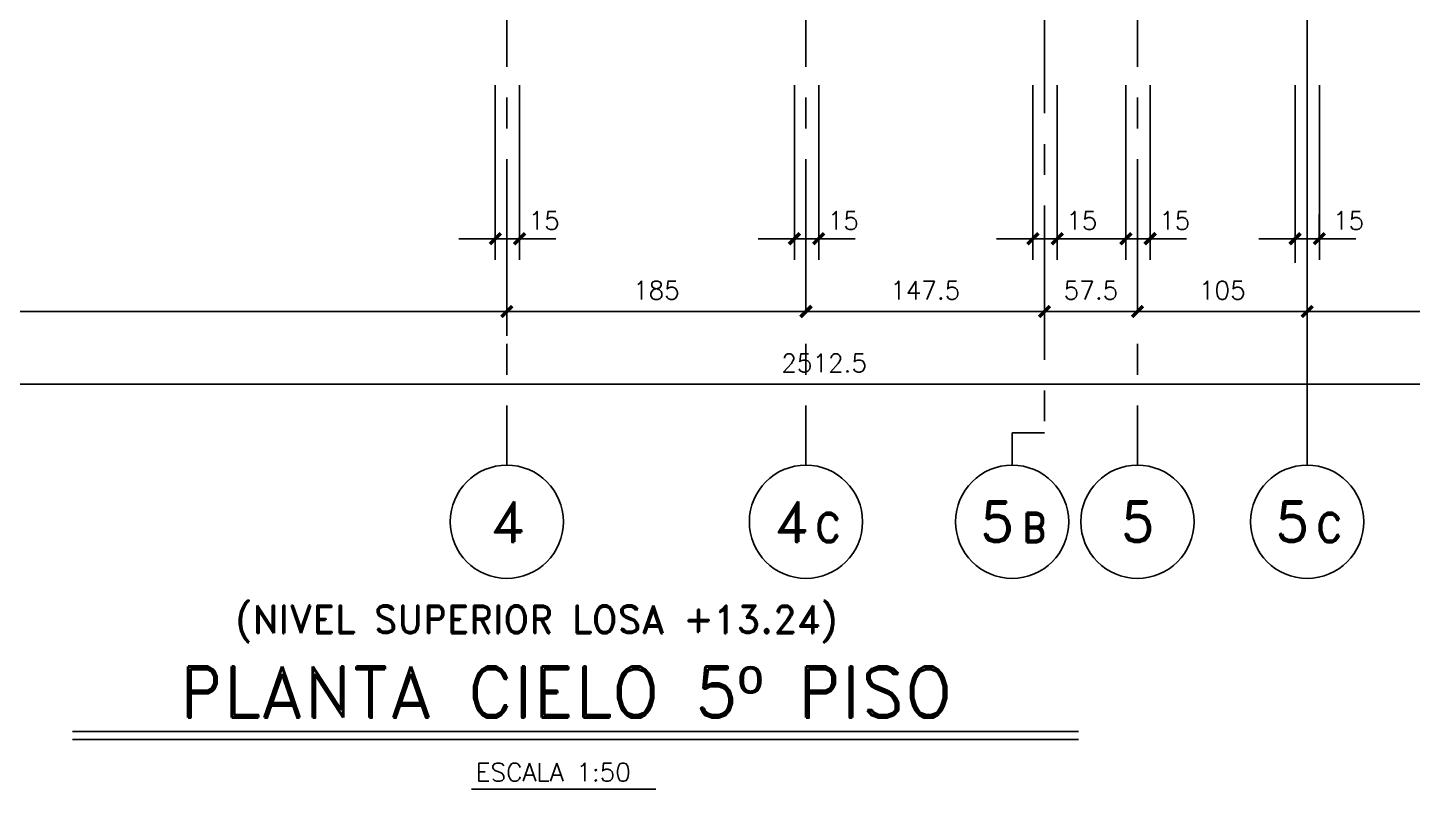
# Model space of a CAD drawing. Header units: millimetres. Extents: x -656330 to -652130, y 68248 to 71298.
# Drawn here: x -655173 to -654317, y 68248 to 68719 of the extents above; entities that cross this region are included whole.
import ezdxf
from ezdxf.enums import TextEntityAlignment as Align

# ---------------------------------------------------------------- set-up
doc = ezdxf.new("R2010")
doc.units = ezdxf.units.MM
doc.header["$LTSCALE"] = 30
doc.linetypes.add('CENTER', pattern=[50.8, 31.75, -6.35, 6.35, -6.35])
for name, color, linetype in [('A-LINEA 015', 6, 'Continuous'), ('COTAS', 5, 'Continuous'), ('Cotas2', 1, 'Continuous'), ('EJES', 1, 'CENTER'), ('MALLA', 1, 'Continuous'), ('textos2', 2, 'Continuous')]:
    doc.layers.add(name, color=color, linetype=linetype)
doc.styles.add('ROMAND', font='romand')
doc.styles.add('ROMANS', font='romans')
doc.styles.add('SIETE50', font='ROMAND.SHX', dxfattribs={"height": 31.5})
doc.dimstyles.new('ING-50', dxfattribs={"dimscale": 5, "dimtxt": 2.25, "dimasz": 2.25, "dimexe": 3, "dimexo": 0, "dimgap": 1.5, "dimtad": 1, "dimdec": 1, "dimzin": 12, "dimdsep": 46, "dimtxsty": 'ROMANS', "dimblk1": 'TICK1', "dimblk2": 'TICK1', "dimsah": 1, "dimcen": 0.09, "dimclrd": 2, "dimclre": 1, "dimclrt": 3, "dimadec": 1, "dimazin": 3, "dimtfac": 1, "dimtdec": 1, "dimtix": 1, "dimtmove": 2, "dimatfit": 3, "dimfxl": 3, "dimtolj": 1, "dimtzin": 12, "dimarcsym": 0})

# ---------------------------------------------------------------- blocks, each defined once
blk = doc.blocks.new('EJE-1')
at = {"color": 3, "linetype": 'Continuous'}
blk.add_circle((0, 0), 35, dxfattribs=at)
at = {"color": 5, "linetype": 'Continuous', "style": 'ROMAND'}
blk.add_attdef('0', text='', height=25, dxfattribs=at).set_placement((0.23, 0), align=Align.MIDDLE)
blk = doc.blocks.new('eje-3')
at = {"color": 3, "linetype": 'Continuous'}
blk.add_circle((0, 0), 35, dxfattribs=at)
at = {"color": 5, "linetype": 'Continuous', "style": 'ROMAND'}
for height, p in [(25, (-9.19, 0)), (18, (13.69, -3.58))]:
    blk.add_attdef('0', text='', height=height, dxfattribs=at).set_placement(p, align=Align.MIDDLE)
blk = doc.blocks.new('TICK1')
at = {"color": 2}
for points in [[(0, 0), (-1, 0)], [(0, 0), (1, 0)]]:
    blk.add_lwpolyline(points, dxfattribs=at)
at = {"color": 2, "const_width": 0.2}
blk.add_lwpolyline([(-0.3, -0.3), (0.3, 0.3)], dxfattribs=at)
blk = doc.blocks.new('*D32')
at = {"layer": 'COTAS', "color": 1, "lineweight": -2}
for p, q in [((-654884.27, 68588.25), (-654884.27, 68603.25)), ((-654869.27, 68588.25), (-654869.27, 68603.25))]:
    blk.add_line(p, q, dxfattribs=at)
at = {"layer": 'COTAS', "color": 2, "lineweight": -2}
for p, q in [((-654895.52, 68588.25), (-654906.77, 68588.25)), ((-654884.27, 68588.25), (-654869.27, 68588.25)), ((-654858.02, 68588.25), (-654846.77, 68588.25))]:
    blk.add_line(p, q, dxfattribs=at)
at = {"layer": 'Defpoints', "color": 0}
for p in [(-654884.27, 68588.25), (-654869.27, 68588.25), (-654869.27, 68588.25)]:
    blk.add_point(p, dxfattribs=at)
at = {"layer": 'COTAS', "color": 2, "lineweight": -2, "xscale": 11.25, "yscale": 11.25, "zscale": 11.25}
blk.add_blockref('TICK1', (-654884.27, 68588.25), dxfattribs=at)
at = {"layer": 'COTAS', "color": 2, "lineweight": -2, "xscale": 11.25, "yscale": 11.25, "zscale": 11.25, "rotation": 180}
blk.add_blockref('TICK1', (-654869.27, 68588.25), dxfattribs=at)
at = {"layer": 'COTAS', "color": 3, "insert": (-654854.07, 68599.51), "char_height": 11.25, "attachment_point": 5, "style": 'ROMANS'}
blk.add_mtext('\\A1;15', dxfattribs=at)
blk = doc.blocks.new('*D35')
at = {"layer": 'COTAS', "color": 1, "lineweight": -2}
for p, q in [((-654544.65, 68543.25), (-654544.65, 68558.25)), ((-654487.15, 68543.25), (-654487.15, 68558.25))]:
    blk.add_line(p, q, dxfattribs=at)
at = {"layer": 'COTAS', "color": 2, "lineweight": -2}
blk.add_line((-654533.4, 68543.25), (-654498.4, 68543.25), dxfattribs=at)
at = {"layer": 'Defpoints', "color": 0}
for p in [(-654544.65, 68543.25), (-654487.15, 68543.25), (-654487.15, 68543.25)]:
    blk.add_point(p, dxfattribs=at)
at = {"layer": 'COTAS', "color": 2, "lineweight": -2, "xscale": 11.25, "yscale": 11.25, "zscale": 11.25, "rotation": 180}
blk.add_blockref('TICK1', (-654544.65, 68543.25), dxfattribs=at)
at = {"layer": 'COTAS', "color": 2, "lineweight": -2, "xscale": 11.25, "yscale": 11.25, "zscale": 11.25}
blk.add_blockref('TICK1', (-654487.15, 68543.25), dxfattribs=at)
at = {"layer": 'COTAS', "color": 3, "insert": (-654515.9, 68556.38), "char_height": 11.25, "attachment_point": 5, "style": 'ROMANS'}
blk.add_mtext('\\A1;57.5', dxfattribs=at)
blk = doc.blocks.new('*D37')
at = {"layer": 'COTAS', "color": 1, "lineweight": -2}
for p, q in [((-655937.15, 68498.25), (-655937.15, 68513.25)), ((-653424.65, 68498.25), (-653424.65, 68513.25))]:
    blk.add_line(p, q, dxfattribs=at)
at = {"layer": 'COTAS', "color": 2, "lineweight": -2}
blk.add_line((-655925.9, 68498.25), (-653435.9, 68498.25), dxfattribs=at)
at = {"layer": 'Defpoints', "color": 0}
for p in [(-655937.15, 68498.25), (-653424.65, 68498.25), (-653424.65, 68498.25)]:
    blk.add_point(p, dxfattribs=at)
at = {"layer": 'COTAS', "color": 2, "lineweight": -2, "xscale": 11.25, "yscale": 11.25, "zscale": 11.25, "rotation": 180}
blk.add_blockref('TICK1', (-655937.15, 68498.25), dxfattribs=at)
at = {"layer": 'COTAS', "color": 2, "lineweight": -2, "xscale": 11.25, "yscale": 11.25, "zscale": 11.25}
blk.add_blockref('TICK1', (-653424.65, 68498.25), dxfattribs=at)
at = {"layer": 'COTAS', "color": 3, "insert": (-654680.9, 68511.38), "char_height": 11.25, "attachment_point": 5, "style": 'ROMANS'}
blk.add_mtext('\\A1;2512.5', dxfattribs=at)
blk = doc.blocks.new('*D60')
at = {"layer": 'COTAS', "color": 1, "lineweight": -2}
for p, q in [((-654699.27, 68588.25), (-654699.27, 68603.25)), ((-654684.27, 68588.25), (-654684.27, 68603.25))]:
    blk.add_line(p, q, dxfattribs=at)
at = {"layer": 'COTAS', "color": 2, "lineweight": -2}
for p, q in [((-654710.52, 68588.25), (-654721.77, 68588.25)), ((-654699.27, 68588.25), (-654684.27, 68588.25)), ((-654673.02, 68588.25), (-654661.77, 68588.25))]:
    blk.add_line(p, q, dxfattribs=at)
at = {"layer": 'Defpoints', "color": 0}
for p in [(-654699.27, 68588.25), (-654684.27, 68588.25), (-654684.27, 68588.25)]:
    blk.add_point(p, dxfattribs=at)
at = {"layer": 'COTAS', "color": 2, "lineweight": -2, "xscale": 11.25, "yscale": 11.25, "zscale": 11.25}
blk.add_blockref('TICK1', (-654699.27, 68588.25), dxfattribs=at)
at = {"layer": 'COTAS', "color": 2, "lineweight": -2, "xscale": 11.25, "yscale": 11.25, "zscale": 11.25, "rotation": 180}
blk.add_blockref('TICK1', (-654684.27, 68588.25), dxfattribs=at)
at = {"layer": 'COTAS', "color": 3, "insert": (-654669.07, 68599.51), "char_height": 11.25, "attachment_point": 5, "style": 'ROMANS'}
blk.add_mtext('\\A1;15', dxfattribs=at)
blk = doc.blocks.new('*D61')
at = {"layer": 'COTAS', "color": 1, "lineweight": -2}
for p, q in [((-654877.15, 68543.25), (-654877.15, 68558.25)), ((-654692.15, 68543.25), (-654692.15, 68558.25))]:
    blk.add_line(p, q, dxfattribs=at)
at = {"layer": 'COTAS', "color": 2, "lineweight": -2}
blk.add_line((-654703.4, 68543.25), (-654865.9, 68543.25), dxfattribs=at)
at = {"layer": 'Defpoints', "color": 0}
for p in [(-654877.15, 68543.25), (-654877.15, 68543.25), (-654692.15, 68543.25)]:
    blk.add_point(p, dxfattribs=at)
at = {"layer": 'COTAS', "color": 2, "lineweight": -2, "xscale": 11.25, "yscale": 11.25, "zscale": 11.25, "rotation": 180}
blk.add_blockref('TICK1', (-654877.15, 68543.25), dxfattribs=at)
at = {"layer": 'COTAS', "color": 2, "lineweight": -2, "xscale": 11.25, "yscale": 11.25, "zscale": 11.25}
blk.add_blockref('TICK1', (-654692.15, 68543.25), dxfattribs=at)
at = {"layer": 'COTAS', "color": 3, "insert": (-654784.65, 68556.38), "char_height": 11.25, "attachment_point": 5, "style": 'ROMANS'}
blk.add_mtext('\\A1;185', dxfattribs=at)
blk = doc.blocks.new('*D66')
at = {"layer": 'COTAS', "color": 1, "lineweight": -2}
for p, q in [((-654487.15, 68543.25), (-654487.15, 68558.25)), ((-654382.15, 68543.25), (-654382.15, 68558.25))]:
    blk.add_line(p, q, dxfattribs=at)
at = {"layer": 'COTAS', "color": 2, "lineweight": -2}
blk.add_line((-654393.4, 68543.25), (-654475.9, 68543.25), dxfattribs=at)
at = {"layer": 'Defpoints', "color": 0}
for p in [(-654487.15, 68543.25), (-654487.15, 68543.25), (-654382.15, 68543.25)]:
    blk.add_point(p, dxfattribs=at)
at = {"layer": 'COTAS', "color": 2, "lineweight": -2, "xscale": 11.25, "yscale": 11.25, "zscale": 11.25, "rotation": 180}
blk.add_blockref('TICK1', (-654487.15, 68543.25), dxfattribs=at)
at = {"layer": 'COTAS', "color": 2, "lineweight": -2, "xscale": 11.25, "yscale": 11.25, "zscale": 11.25}
blk.add_blockref('TICK1', (-654382.15, 68543.25), dxfattribs=at)
at = {"layer": 'COTAS', "color": 3, "insert": (-654434.65, 68556.38), "char_height": 11.25, "attachment_point": 5, "style": 'ROMANS'}
blk.add_mtext('\\A1;105', dxfattribs=at)
blk = doc.blocks.new('*D69')
at = {"layer": 'COTAS', "color": 1, "lineweight": -2}
for p, q in [((-654692.15, 68543.25), (-654692.15, 68558.25)), ((-654544.65, 68543.25), (-654544.65, 68558.25))]:
    blk.add_line(p, q, dxfattribs=at)
at = {"layer": 'COTAS', "color": 2, "lineweight": -2}
blk.add_line((-654555.9, 68543.25), (-654680.9, 68543.25), dxfattribs=at)
at = {"layer": 'Defpoints', "color": 0}
for p in [(-654692.15, 68543.25), (-654692.15, 68543.25), (-654544.65, 68543.25)]:
    blk.add_point(p, dxfattribs=at)
at = {"layer": 'COTAS', "color": 2, "lineweight": -2, "xscale": 11.25, "yscale": 11.25, "zscale": 11.25, "rotation": 180}
blk.add_blockref('TICK1', (-654692.15, 68543.25), dxfattribs=at)
at = {"layer": 'COTAS', "color": 2, "lineweight": -2, "xscale": 11.25, "yscale": 11.25, "zscale": 11.25}
blk.add_blockref('TICK1', (-654544.65, 68543.25), dxfattribs=at)
at = {"layer": 'COTAS', "color": 3, "insert": (-654618.4, 68556.38), "char_height": 11.25, "attachment_point": 5, "style": 'ROMANS'}
blk.add_mtext('\\A1;147.5', dxfattribs=at)
blk = doc.blocks.new('*D132')
at = {"layer": 'COTAS', "color": 1, "lineweight": -2}
for p, q in [((-654551.77, 68588.25), (-654551.77, 68603.25)), ((-654536.77, 68588.25), (-654536.77, 68603.25))]:
    blk.add_line(p, q, dxfattribs=at)
at = {"layer": 'COTAS', "color": 2, "lineweight": -2}
for p, q in [((-654563.02, 68588.25), (-654574.27, 68588.25)), ((-654551.77, 68588.25), (-654536.77, 68588.25)), ((-654525.52, 68588.25), (-654514.27, 68588.25))]:
    blk.add_line(p, q, dxfattribs=at)
at = {"layer": 'Defpoints', "color": 0}
for p in [(-654551.77, 68588.25), (-654536.77, 68588.25), (-654536.77, 68588.25)]:
    blk.add_point(p, dxfattribs=at)
at = {"layer": 'COTAS', "color": 2, "lineweight": -2, "xscale": 11.25, "yscale": 11.25, "zscale": 11.25}
blk.add_blockref('TICK1', (-654551.77, 68588.25), dxfattribs=at)
at = {"layer": 'COTAS', "color": 2, "lineweight": -2, "xscale": 11.25, "yscale": 11.25, "zscale": 11.25, "rotation": 180}
blk.add_blockref('TICK1', (-654536.77, 68588.25), dxfattribs=at)
at = {"layer": 'COTAS', "color": 3, "insert": (-654521.57, 68599.51), "char_height": 11.25, "attachment_point": 5, "style": 'ROMANS'}
blk.add_mtext('\\A1;15', dxfattribs=at)
blk = doc.blocks.new('*D133')
at = {"layer": 'COTAS', "color": 1, "lineweight": -2}
for p, q in [((-654494.27, 68588.25), (-654494.27, 68603.25)), ((-654479.27, 68588.25), (-654479.27, 68603.25))]:
    blk.add_line(p, q, dxfattribs=at)
at = {"layer": 'COTAS', "color": 2, "lineweight": -2}
for p, q in [((-654505.52, 68588.25), (-654516.77, 68588.25)), ((-654494.27, 68588.25), (-654479.27, 68588.25)), ((-654468.02, 68588.25), (-654456.77, 68588.25))]:
    blk.add_line(p, q, dxfattribs=at)
at = {"layer": 'Defpoints', "color": 0}
for p in [(-654494.27, 68588.25), (-654479.27, 68588.25), (-654479.27, 68588.25)]:
    blk.add_point(p, dxfattribs=at)
at = {"layer": 'COTAS', "color": 2, "lineweight": -2, "xscale": 11.25, "yscale": 11.25, "zscale": 11.25}
blk.add_blockref('TICK1', (-654494.27, 68588.25), dxfattribs=at)
at = {"layer": 'COTAS', "color": 2, "lineweight": -2, "xscale": 11.25, "yscale": 11.25, "zscale": 11.25, "rotation": 180}
blk.add_blockref('TICK1', (-654479.27, 68588.25), dxfattribs=at)
at = {"layer": 'COTAS', "color": 3, "insert": (-654464.07, 68599.51), "char_height": 11.25, "attachment_point": 5, "style": 'ROMANS'}
blk.add_mtext('\\A1;15', dxfattribs=at)
blk = doc.blocks.new('*D150')
at = {"layer": 'COTAS', "color": 1, "lineweight": -2}
for p, q in [((-654382.15, 68543.25), (-654382.15, 68558.25)), ((-654207.15, 68543.25), (-654207.15, 68558.25))]:
    blk.add_line(p, q, dxfattribs=at)
at = {"layer": 'COTAS', "color": 2, "lineweight": -2}
blk.add_line((-654370.9, 68543.25), (-654218.4, 68543.25), dxfattribs=at)
at = {"layer": 'Defpoints', "color": 0}
for p in [(-654382.15, 68543.25), (-654207.15, 68543.25), (-654207.15, 68543.25)]:
    blk.add_point(p, dxfattribs=at)
at = {"layer": 'COTAS', "color": 2, "lineweight": -2, "xscale": 11.25, "yscale": 11.25, "zscale": 11.25, "rotation": 180}
blk.add_blockref('TICK1', (-654382.15, 68543.25), dxfattribs=at)
at = {"layer": 'COTAS', "color": 2, "lineweight": -2, "xscale": 11.25, "yscale": 11.25, "zscale": 11.25}
blk.add_blockref('TICK1', (-654207.15, 68543.25), dxfattribs=at)
at = {"layer": 'COTAS', "color": 3, "insert": (-654294.65, 68556.38), "char_height": 11.25, "attachment_point": 5, "style": 'ROMANS'}
blk.add_mtext('\\A1;175', dxfattribs=at)
blk = doc.blocks.new('*D151')
at = {"layer": 'COTAS', "color": 1, "lineweight": -2}
for p, q in [((-654374.65, 68588.25), (-654374.65, 68603.25)), ((-654389.65, 68588.25), (-654389.65, 68573.25))]:
    blk.add_line(p, q, dxfattribs=at)
at = {"layer": 'COTAS', "color": 2, "lineweight": -2}
for p, q in [((-654400.9, 68588.25), (-654412.15, 68588.25)), ((-654389.65, 68588.25), (-654374.65, 68588.25)), ((-654363.4, 68588.25), (-654352.15, 68588.25))]:
    blk.add_line(p, q, dxfattribs=at)
at = {"layer": 'Defpoints', "color": 0}
for p in [(-654389.65, 68588.25), (-654374.65, 68588.25), (-654374.65, 68588.25)]:
    blk.add_point(p, dxfattribs=at)
at = {"layer": 'COTAS', "color": 2, "lineweight": -2, "xscale": 11.25, "yscale": 11.25, "zscale": 11.25}
blk.add_blockref('TICK1', (-654389.65, 68588.25), dxfattribs=at)
at = {"layer": 'COTAS', "color": 2, "lineweight": -2, "xscale": 11.25, "yscale": 11.25, "zscale": 11.25, "rotation": 180}
blk.add_blockref('TICK1', (-654374.65, 68588.25), dxfattribs=at)
at = {"layer": 'COTAS', "color": 3, "insert": (-654356.57, 68599.51), "char_height": 11.25, "attachment_point": 5, "style": 'ROMANS'}
blk.add_mtext('\\A1;15', dxfattribs=at)
blk = doc.blocks.new('*D180')
at = {"layer": 'COTAS', "color": 1, "lineweight": -2}
for p, q in [((-655557.15, 68543.25), (-655557.15, 68558.25)), ((-654877.15, 68543.25), (-654877.15, 68528.25))]:
    blk.add_line(p, q, dxfattribs=at)
at = {"layer": 'COTAS', "color": 2, "lineweight": -2}
blk.add_line((-655545.9, 68543.25), (-654888.4, 68543.25), dxfattribs=at)
at = {"layer": 'Defpoints', "color": 0}
for p in [(-655557.15, 68543.25), (-654877.15, 68543.25), (-654877.15, 68543.25)]:
    blk.add_point(p, dxfattribs=at)
at = {"layer": 'COTAS', "color": 2, "lineweight": -2, "xscale": 11.25, "yscale": 11.25, "zscale": 11.25, "rotation": 180}
blk.add_blockref('TICK1', (-655557.15, 68543.25), dxfattribs=at)
at = {"layer": 'COTAS', "color": 2, "lineweight": -2, "xscale": 11.25, "yscale": 11.25, "zscale": 11.25}
blk.add_blockref('TICK1', (-654877.15, 68543.25), dxfattribs=at)
at = {"layer": 'COTAS', "color": 3, "insert": (-655217.15, 68556.38), "char_height": 11.25, "attachment_point": 5, "style": 'ROMANS'}
blk.add_mtext('\\A1;680', dxfattribs=at)

msp = doc.modelspace()

# ---------------------------------------------------------------- linework, layer by layer
at = {"color": 6}
for p, q in [((-655145.798, 68283.579), (-654523.586, 68283.579)), ((-655145.798, 68278.579), (-654523.586, 68278.579))]:
    msp.add_line(p, q, dxfattribs=at)
at = {"color": 3}
msp.add_line((-654898.995, 68247.814), (-654784.9, 68247.814), dxfattribs=at)
at = {"layer": 'Cotas2'}
for p, q in [((-654884.273, 68683.253), (-654884.273, 68575.257)), ((-654869.273, 68683.253), (-654869.273, 68575.257)), ((-654699.273, 68683.253), (-654699.273, 68575.257)), ((-654684.273, 68683.253), (-654684.273, 68575.257)), ((-654551.773, 68683.253), (-654551.773, 68575.257)), ((-654536.773, 68683.253), (-654536.773, 68575.257)), ((-654494.273, 68683.253), (-654494.273, 68575.257)), ((-654479.273, 68683.253), (-654479.273, 68575.257)), ((-654389.648, 68683.253), (-654389.648, 68575.257)), ((-654374.648, 68683.253), (-654374.648, 68575.257))]:
    msp.add_line(p, q, dxfattribs=at)
at = {"layer": 'EJES', "ltscale": 0.1}
for p, q in [((-654877.148, 71228.253), (-654877.148, 68448.253)), ((-654692.148, 71228.253), (-654692.148, 68448.253)), ((-654487.148, 71228.253), (-654487.148, 68448.253))]:
    msp.add_line(p, q, dxfattribs=at)
msp.add_lwpolyline([(-654544.648, 69065.901), (-654544.648, 68468.253), (-654564.648, 68468.253), (-654564.648, 68448.253)], dxfattribs=at)
at = {"layer": 'MALLA', "ltscale": 0.5}
msp.add_line((-654382.148, 68448.253), (-654382.148, 69839.976), dxfattribs=at)

# ---------------------------------------------------------------- block references
at = {"layer": 'A-LINEA 015', "ltscale": 0.5}
for p, values in [((-654877.148, 68413.253), {'0': '4'}), ((-654487.148, 68413.253), {'0': '5'})]:
    msp.add_blockref('EJE-1', p, dxfattribs=at).add_auto_attribs(values)
ref = msp.add_blockref('eje-3', (-654692.148, 68413.253), dxfattribs=at)
ref.add_attrib('0', '4', dxfattribs={"layer": '0', "color": 5, "linetype": 'Continuous', "height": 25, "style": 'ROMAND'}).set_placement((-654701.338, 68413.253), align=Align.MIDDLE)
ref.add_attrib('0', 'C', dxfattribs={"layer": '0', "color": 5, "linetype": 'Continuous', "height": 18, "style": 'ROMAND'}).set_placement((-654678.461, 68409.67), align=Align.MIDDLE)
ref = msp.add_blockref('eje-3', (-654564.648, 68413.253), dxfattribs=at)
ref.add_attrib('0', '5', dxfattribs={"layer": '0', "color": 5, "linetype": 'Continuous', "height": 25, "style": 'ROMAND'}).set_placement((-654573.838, 68413.253), align=Align.MIDDLE)
ref.add_attrib('0', 'B', dxfattribs={"layer": '0', "color": 5, "linetype": 'Continuous', "height": 18, "style": 'ROMAND'}).set_placement((-654550.961, 68409.67), align=Align.MIDDLE)
ref = msp.add_blockref('eje-3', (-654382.148, 68413.253), dxfattribs=at)
ref.add_attrib('0', '5', dxfattribs={"layer": '0', "color": 5, "linetype": 'Continuous', "height": 25, "style": 'ROMAND'}).set_placement((-654391.338, 68413.253), align=Align.MIDDLE)
ref.add_attrib('0', 'C', dxfattribs={"layer": '0', "color": 5, "linetype": 'Continuous', "height": 18, "style": 'ROMAND'}).set_placement((-654368.461, 68409.67), align=Align.MIDDLE)

# ---------------------------------------------------------------- texts
at = {"color": 6, "style": 'SIETE50'}
msp.add_text('PLANTA CIELO 5º PISO', height=31.5, dxfattribs=at).set_placement((-654840.524, 68292.161), align=Align.CENTER)
at = {"color": 3, "style": 'ROMANS'}
msp.add_text('ESCALA 1:50', height=11.25, dxfattribs=at).set_placement((-654896.396, 68252.767))
at = {"layer": 'textos2', "color": 3, "style": 'ROMAND'}
msp.add_text('(NIVEL SUPERIOR LOSA +13.24)', height=17, dxfattribs=at).set_placement((-654858.877, 68344.416), align=Align.CENTER)

# ---------------------------------------------------------------- dimensions: what is measured, and where the dimension line sits
at = {"layer": 'COTAS'}
for base, p1, p2, picture, middle in [((-654869.273, 68588.253), (-654884.273, 68588.253), (-654869.273, 68588.253), '*D32', (-654854.068, 68599.506)), ((-654684.273, 68588.253), (-654699.273, 68588.253), (-654684.273, 68588.253), '*D60', (-654669.068, 68599.506)), ((-654536.773, 68588.253), (-654551.773, 68588.253), (-654536.773, 68588.253), '*D132', (-654521.568, 68599.506)), ((-654479.273, 68588.253), (-654494.273, 68588.253), (-654479.273, 68588.253), '*D133', (-654464.068, 68599.506)), ((-654374.648, 68588.253), (-654389.648, 68588.253), (-654374.648, 68588.253), '*D151', (-654356.568, 68599.506))]:
    dim = msp.add_linear_dim(base=base, p1=p1, p2=p2, dimstyle='ING-50', dxfattribs=at)
    dim.commit()
    dim.dimension.update_dxf_attribs({"geometry": picture, "text_midpoint": middle, "dimtype": 160})
for base, p1, p2, picture, middle in [((-654877.148, 68543.253), (-655557.148, 68543.253), (-654877.148, 68543.253), '*D180', (-655217.148, 68556.378)), ((-654487.148, 68543.253), (-654544.648, 68543.253), (-654487.148, 68543.253), '*D35', (-654515.898, 68556.378)), ((-654207.148, 68543.253), (-654382.148, 68543.253), (-654207.148, 68543.253), '*D150', (-654294.648, 68556.378)), ((-653424.648, 68498.253), (-655937.148, 68498.253), (-653424.648, 68498.253), '*D37', (-654680.898, 68511.378))]:
    dim = msp.add_linear_dim(base=base, p1=p1, p2=p2, dimstyle='ING-50', dxfattribs=at)
    dim.commit()
    dim.dimension.update_dxf_attribs({"geometry": picture, "text_midpoint": middle})
for base, p1, p2, picture, middle in [((-654877.148, 68543.253), (-654692.148, 68543.253), (-654877.148, 68543.253), '*D61', (-654784.648, 68556.378)), ((-654692.148, 68543.253), (-654544.648, 68543.253), (-654692.148, 68543.253), '*D69', (-654618.398, 68556.378)), ((-654487.148, 68543.253), (-654382.148, 68543.253), (-654487.148, 68543.253), '*D66', (-654434.648, 68556.378))]:
    dim = msp.add_linear_dim(base=base, p1=p1, p2=p2, angle=180, dimstyle='ING-50', dxfattribs=at)
    dim.commit()
    dim.dimension.update_dxf_attribs({"geometry": picture, "text_midpoint": middle})

doc.saveas('drawing.dxf')
